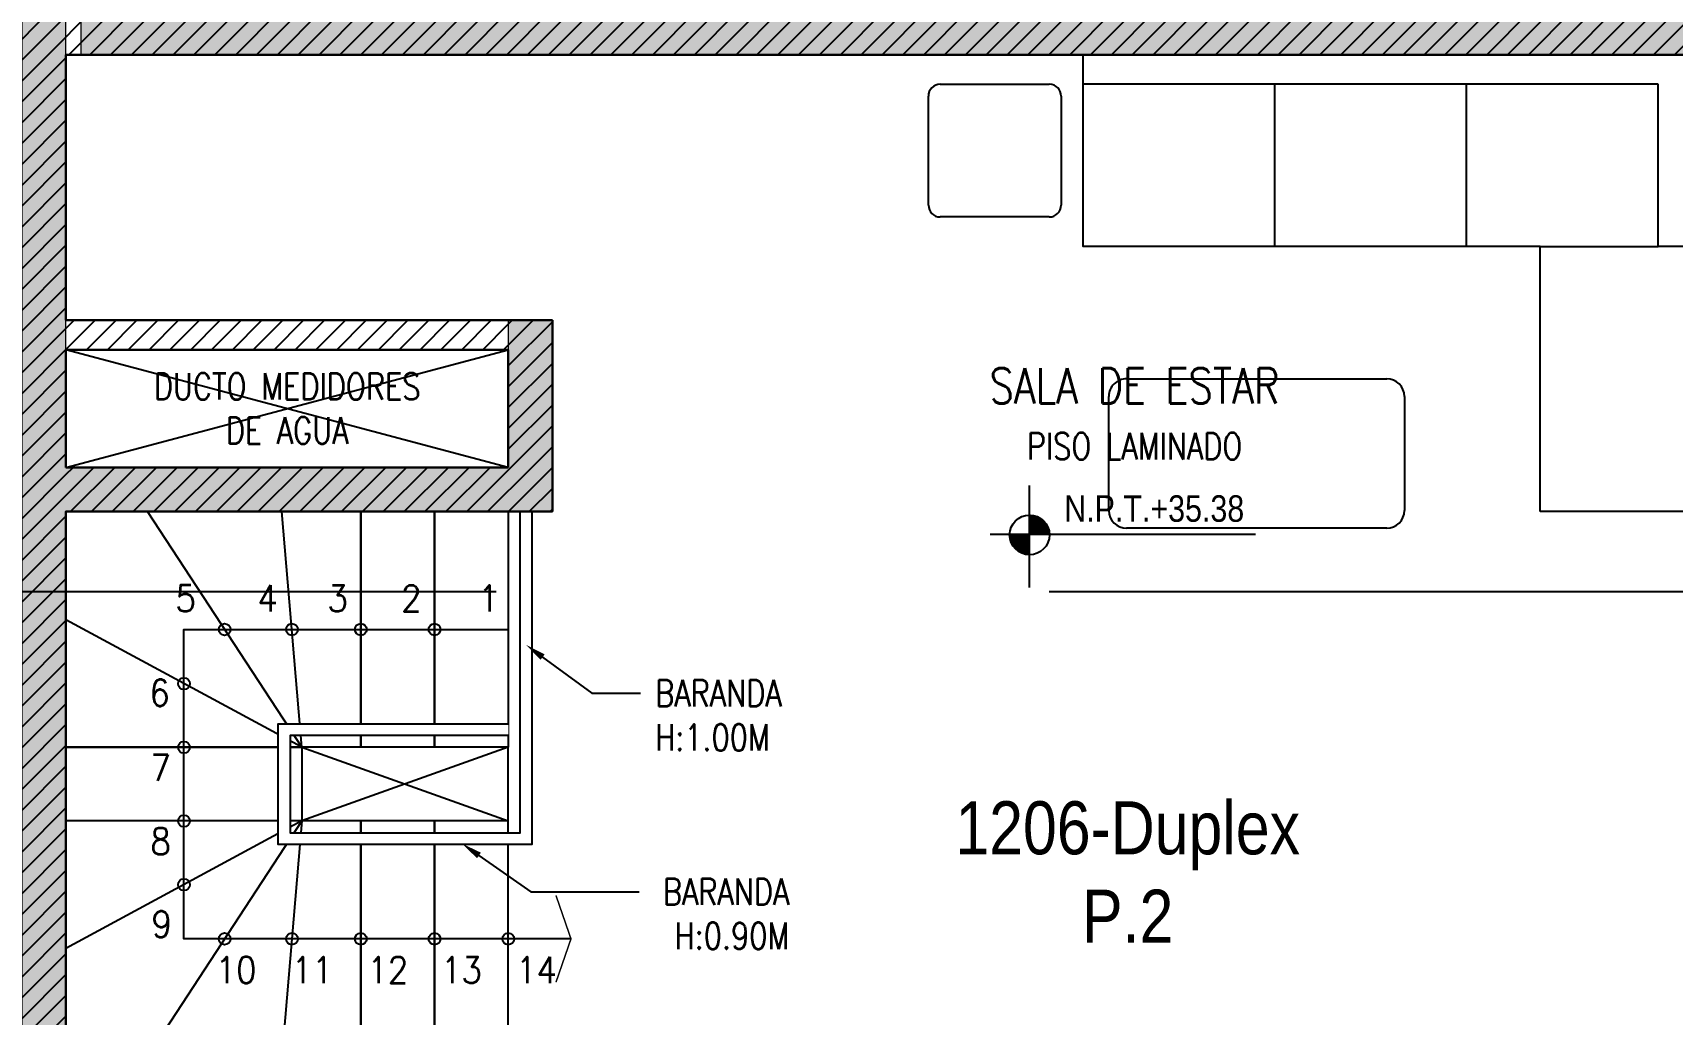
# Model space of a CAD drawing. Header units: millimetres. Extents: x 98 to 155, y -181 to 127.
# Drawn here: x 141.22 to 146.78, y -77.37 to -74.04 of the extents above; entities that cross this region are included whole.
import ezdxf
from ezdxf import colors
from ezdxf.entities.mleader import LeaderData, LeaderLine
from ezdxf.enums import TextEntityAlignment as Align
from ezdxf.math import Vec2, Vec3

# ---------------------------------------------------------------- set-up
doc = ezdxf.new("R2010")
doc.units = ezdxf.units.MM
doc.header["$LTSCALE"] = 15
doc.set_wipeout_variables(frame=1)
for name, pattern in [('CENTER', [2, 1.25, -0.25, 0.25, -0.25]), ('HIDDEN2', [0.1875, 0.125, -0.0625]), ('X-REF_DP_Arquitectura$0$HIDDEN', [0.375, 0.25, -0.125])]:
    doc.linetypes.add(name, pattern=pattern)
doc.layers.get('0').update_dxf_attribs({"color": 250})
for name, color, linetype in [('A-CORTE', 250, 'CENTER'), ('A-LINEAS', 250, 'Continuous'), ('A-MOBILIARIO', 250, 'Continuous'), ('A-MURO BAJO', 250, 'Continuous'), ('A-NIVELES-NPT', 252, 'Continuous'), ('A-NUMERACIONDEP', 251, 'Continuous'), ('A-PROYECCIONES INT.', 250, 'HIDDEN2'), ('A-TEXTO-ACABADO PISO', 250, 'Continuous'), ('A_30_Equipamiento', 250, 'Continuous'), ('A_50_TextoAmbiente', 252, 'Continuous'), ('A_50_TextoIndicaciones', 250, 'Continuous'), ('A_50_Vigas', 250, 'X-REF_DP_Arquitectura$0$HIDDEN'), ('A_60_HatchEstructuras', 250, 'Continuous'), ('MURO CF 60', 250, 'Continuous')]:
    doc.layers.add(name, color=color, linetype=linetype)
doc.layers.add('A-MUROS', color=252, linetype='Continuous', lineweight=30)
doc.layers.add('A_20_Estructuras', color=250, linetype='Continuous', lineweight=18)
doc.styles.add('R80', font='ARIALN.TTF', dxfattribs={"height": 2.03})
doc.styles.add('ROMANS', font='romans.shx', dxfattribs={"width": 0.8})
doc.styles.add('TXT_COTAS', font='romans.shx', dxfattribs={"width": 0.8})
pattern_1 = [(45, (128.667074, -24.63999), (-0.03535534, 0.03535534), [])]

# ---------------------------------------------------------------- blocks, each defined once
blk = doc.blocks.new('EF-P13')
at = {"layer": 'A_60_HatchEstructuras'}
h = blk.add_hatch(color=256, dxfattribs=at)
h.dxf.hatch_style = 1
h.paths.add_polyline_path([(44, -3.25), (42.4, -3.25), (42.4, -3.45), (44, -3.45)])
h.paths.add_polyline_path([(44, -10.4), (42.4, -10.4), (42.4, -10.6), (44, -10.6)])
h.paths.add_polyline_path([(40, -5.3), (38.35, -5.3), (38.35, -3.2999), (38.2, -3.2999), (38.2, -6.85), (38.2, -7), (38.2, -10.5501), (38.35, -10.5501), (38.35, -8.55), (40, -8.55), (40, -7.9009), (39.8499, -7.9009), (39.8499, -8.4), (38.35, -8.4), (38.35, -5.45), (39.8499, -5.45), (39.8499, -5.9491), (40, -5.9491)])
h.paths.add_polyline_path([(45.75, -4.3), (43.85, -4.3), (43.85, -4.45), (45.6, -4.45), (45.6, -6.85), (38.4, -6.85), (38.4, -7), (45.6, -7), (45.6, -9.4), (43.85, -9.4), (43.85, -9.55), (45.75, -9.55)])
at = {"layer": 'A_20_Estructuras'}
for points in [[(40, -5.3), (38.35, -5.3), (38.35, -3.2999), (38.2, -3.2999), (38.2, -6.85), (38.2, -7), (38.2, -10.5501), (38.35, -10.5501), (38.35, -8.55), (40, -8.55), (40, -7.9009), (39.8499, -7.9009), (39.8499, -8.4), (38.35, -8.4), (38.35, -5.45), (39.8499, -5.45), (39.8499, -5.9491), (40, -5.9491)], [(45.75, -4.3), (43.85, -4.3), (43.85, -4.45), (45.6, -4.45), (45.6, -6.85), (38.4, -6.85), (38.4, -7), (45.6, -7), (45.6, -9.4), (43.85, -9.4), (43.85, -9.55), (45.75, -9.55)]]:
    blk.add_lwpolyline(points, close=True, dxfattribs=at)
at = {"layer": 'A_50_Vigas'}
blk.add_line((38.35, -8, 0), (39.85, -8, 0), dxfattribs=at)
blk = doc.blocks.new('_Dot')
at = {"color": 0, "linetype": 'ByBlock', "lineweight": -2}
blk.add_line((-0.5, 0), (-1, 0), dxfattribs=at)
at = {"color": 0, "linetype": 'ByBlock', "const_width": 0.5}
blk.add_lwpolyline([(-0.25, 0, 1), (0.25, 0, 1)], format="xyb", close=True, dxfattribs=at)
blk = doc.blocks.new('TEXTO DUCTOS PT')
at = {"layer": 'A_50_TextoIndicaciones', "insert": (39.1, -8.2), "char_height": 0.09, "width": 1.064578, "attachment_point": 5, "style": 'ROMANS'}
blk.add_mtext('\\pxsm1,qc,t16;DUCTO MEDIDORES DE AGUA', dxfattribs=at)
blk = doc.blocks.new('SIM NIVEL PLANTA')
at = {"linetype": 'Continuous'}
h = blk.add_hatch(dxfattribs=at)
h.set_pattern_fill('_USER', color=256, scale=0.089997, angle=45, style=0, pattern_type=0)
h.set_pattern_definition([(45, (31854.49523, 23864.84028), (-0.06363728001, 0.06363728001), [])])
h.paths.add_polyline_path([(-17.33, 0), (-15.98, 0, 0.409209), (-17.33, 1.33)])
h.paths.add_polyline_path([(-18.68, 0, 0.004279), (-18.68, -0.02, 0.414214), (-17.33, -1.37), (-17.33, 0)])
for p, q in [((-17.33, -3.58), (-17.33, 3.34)), ((-2, 0), (-20, 0))]:
    blk.add_line(p, q)
blk.add_circle((-17.33, -0.02), 1.35, dxfattribs=at)
at = {"style": 'R80'}
blk.add_attdef('N.P.T.+0.00', text='', height=1.8, dxfattribs=at).set_placement((-8.87, 1.77), align=Align.MIDDLE_CENTER)
blk = doc.blocks.new('Cortes-Elev.')
at = {"layer": 'A-CORTE', "linetype": 'CENTER', "ltscale": 0.5}
blk.add_lwpolyline([(-1.966, 27.2284), (51.8601, 27.2284)], dxfattribs=at)
blk = doc.blocks.new('SOFA SEC')
for p, q in [((0, 0.65), (0.1, 0.65)), ((0.1, 0.65), (0.1, 0.1)), ((0.5, 0.65), (0.1, 0.65)), ((0.75, 0.65), (0.75, 0.1)), ((1.4, 0.65), (1.4, 0.1)), ((0.1, 0.1), (2.05, 0.1))]:
    blk.add_line(p, q)
blk.add_lwpolyline([(0.5, 1.55), (0.5, 0.65), (2.05, 0.65), (2.05, 0), (0, 0), (0, 1.55)], close=True)
blk = doc.blocks.new('ESC2')
at = {"layer": 'A-LINEAS', "const_width": 0.005}
blk.add_lwpolyline([(-1.6618, 1.5974), (-1.7127, 1.45), (-1.6618, 1.3026)], dxfattribs=at)
at = {"layer": 'A-LINEAS', "linetype": 'Continuous'}
for centre in [(-1.5, 1.45), (-1.25, 1.45), (-1, 1.45), (-0.7663, 1.45), (-0.5381, 1.45), (-0.4, 1.2662), (-0.4, 1.05), (-0.4001, 0.8), (-0.4, 0.5839), (-0.5381, 0.4)]:
    blk.add_circle(centre, 0.02, dxfattribs=at)
at = {"layer": 'A-MURO BAJO'}
for p, q in [((-1, 1.85), (-1, 1.05)), ((0, 1.85), (-1, 1.85)), ((0, 0.8), (0, 1.85)), ((-1, 1.05), (0, 1.05))]:
    blk.add_line(p, q, dxfattribs=at)
for points in [[(-1.5, 1.05), (-1.25, 1.05), (-1.25, 1.85), (-1.5, 1.85)], [(-1.25, 1.05), (-1, 1.05), (-1, 1.85), (-1.25, 1.85)], [(-1.5, 0.8), (-1.25, 0.8), (-1.25, 0), (-1.5, 0)], [(-1.25, 0.8), (-1, 0.8), (-1, 0), (-1.25, 0)], [(-1, 0.8), (0, 0.8), (0, 0), (-1, 0)]]:
    blk.add_lwpolyline(points, close=True, dxfattribs=at)
for points in [[(-0.8, 1.05), (-0.7326, 1.85)], [(-0.8, 1.05), (-0.2763, 1.85)], [(-0.8, 1.05), (0, 1.4825)], [(-0.0003, 0.8), (-0.8, 0.8), (-0.8, 1.05)], [(-0.8, 0.8), (-0.7326, 0)], [(-0.8, 0.8), (-0.2763, 0)], [(-0.8, 0.8), (0, 0.3675)]]:
    blk.add_lwpolyline(points, dxfattribs=at)
blk.add_wipeout([(-1.54, 0), (-1.58, 0), (-1.58, 1.13), (-0.72, 1.13), (-0.72, 0.72), (-1.5, 0.72), (-1.5, 0.76), (-0.76, 0.76), (-0.76, 1.09), (-1.54, 1.09), (-1.54, 0.9061)]).dxf.layer = 'A_30_Equipamiento'
at = {"layer": 'A-LINEAS', "linetype": 'Continuous'}
blk.add_lwpolyline([(-1.7127, 1.45), (-0.4, 1.45), (-0.4, 0.4), (-1.5, 0.4)], dxfattribs=at)
for centre in [(-1.25, 0.4), (-1, 0.4), (-0.7663, 0.4)]:
    blk.add_circle(centre, 0.02, dxfattribs=at)
at = {"layer": 'A-MURO BAJO'}
blk.add_line((-1.5, 1.05), (-1.5, 0.8), dxfattribs=at)
at = {"layer": 'A-PROYECCIONES INT.'}
blk.add_line((-1.5, 0.8), (-0.8, 1.05), dxfattribs=at)
blk.add_lwpolyline([(-0.8, 0.8), (-1.5, 1.05)], dxfattribs=at)
at = {"layer": 'A_30_Equipamiento'}
for points in [[(-1.58, 0), (-1.58, 1.13), (-0.72, 1.13), (-0.72, 0.72), (-1.5, 0.72)], [(-1.5, 0.76), (-0.76, 0.76), (-0.76, 1.09), (-1.54, 1.09), (-1.54, 0)]]:
    blk.add_lwpolyline(points, dxfattribs=at)
blk = doc.blocks.new('MESITA FLAT 9')
for p, q in [((-0.185, 0), (0.185, 0)), ((-0.225, -0.41), (-0.225, -0.04)), ((0.225, -0.04), (0.225, -0.41)), ((0.185, -0.45), (-0.185, -0.45))]:
    blk.add_line(p, q)
for centre, start, end in [((-0.185, -0.04), 90, 180), ((0.185, -0.04), 360, 90), ((-0.1853, -0.41), 180, 270), ((0.185, -0.41), 270, 0)]:
    blk.add_arc(centre, 0.04, start, end)
blk = doc.blocks.new('MESA CENTRO')
for p, q in [((-0.1937, 0), (0.1937, 0)), ((-0.2537, -0.9421), (-0.2537, -0.06)), ((0.2537, -0.06), (0.2537, -0.9421)), ((0.1937, -1.0021), (-0.1937, -1.0021))]:
    blk.add_line(p, q)
for centre, start, end in [((-0.1937, -0.06), 90, 180), ((0.1937, -0.06), 0, 90), ((-0.1937, -0.9421), 180, 270), ((0.1937, -0.9421), 270, 0)]:
    blk.add_arc(centre, 0.06, start, end)

msp = doc.modelspace()

# ---------------------------------------------------------------- hatches: boundary and pattern name
at = {"layer": 'MURO CF 60'}
h = msp.add_hatch(dxfattribs=at)
h.set_pattern_fill('_USER', color=256, scale=0.05, angle=45, pattern_type=0)
h.set_pattern_definition(pattern_1)
h.paths.add_polyline_path([(132.3871, -73.9647), (148.7371, -73.9647), (148.7371, -74.1147), (132.3871, -74.1147)])
h = msp.add_hatch(dxfattribs=at)
h.set_pattern_fill('_USER', color=256, scale=0.05, angle=45, pattern_type=0)
h.set_pattern_definition(pattern_1)
h.paths.add_polyline_path([(141.3371, -75.0156), (142.8371, -75.0156), (142.837, -75.1156), (141.3371, -75.1156)])
h = msp.add_hatch(dxfattribs=at)
h.set_pattern_fill('_USER', color=256, scale=0.05, angle=45, pattern_type=0)
h.set_pattern_definition(pattern_1)
h.paths.add_polyline_path([(142.837, -75.0156), (142.9871, -75.0156), (142.9871, -75.5148), (142.837, -75.5147)])

# ---------------------------------------------------------------- linework, layer by layer
for p, q in [((141.3371, -75.5156), (142.8371, -75.1156)), ((142.837, -75.5156), (141.3371, -75.1156))]:
    msp.add_line(p, q)
at = {"layer": 'A-MUROS'}
for p, q in [((146.8371, -74.1147), (141.3371, -74.1147)), ((141.3371, -74.1147), (141.3371, -75.0156)), ((141.3371, -75.0156), (142.9871, -75.0156)), ((141.3371, -75.1156), (141.3371, -75.5147)), ((141.3371, -75.1156), (142.837, -75.1156)), ((142.837, -75.1156), (142.837, -75.5147)), ((141.3371, -75.5147), (142.837, -75.5147))]:
    msp.add_line(p, q, dxfattribs=at)
at = {"layer": 'A-PROYECCIONES INT.'}
for p, q in [((141.3371, -75.5147), (142.837, -75.1156)), ((142.837, -75.5147), (141.3371, -75.1156))]:
    msp.add_line(p, q, dxfattribs=at)

# ---------------------------------------------------------------- block references
msp.add_blockref('EF-P13', (102.9871, -67.115))
at = {"layer": 'A-MOBILIARIO'}
for name, p, rotation in [('SOFA SEC', (146.8371, -74.1147), 179.9995671478981), ('MESITA FLAT 9', (144.4871, -74.6647), 179.9999175160668), ('MESA CENTRO', (145.8762, -75.4674, 0), 269.9999774208881)]:
    msp.add_blockref(name, p, dxfattribs=dict(at, rotation=rotation))
at = {"layer": 'A-NIVELES-NPT', "xscale": 0.05, "yscale": 0.05, "zscale": 0.05}
msp.add_blockref('SIM NIVEL PLANTA', (145.4714, -75.7428, 0), dxfattribs=at).add_auto_attribs({'N.P.T.+0.00': 'N.P.T.+35.38'})
at = {"layer": 'A_50_TextoIndicaciones'}
msp.add_blockref('TEXTO DUCTOS PT', (102.9871, -67.1147), dxfattribs=at)

# ---------------------------------------------------------------- texts
at = {"layer": 'A-TEXTO-ACABADO PISO', "insert": (144.9611, -75.3978), "char_height": 0.09, "attachment_point": 2, "style": 'ROMANS'}
msp.add_mtext_dynamic_manual_height_columns('PISO LAMINADO', width=1.20225, gutter_width=12.5, heights=[0], dxfattribs=at)
at = {"layer": 'A_50_TextoAmbiente', "style": 'ROMANS', "width": 0.8}
msp.add_text('SALA DE ESTAR', height=0.12, dxfattribs=at).set_placement((144.9611, -75.2978), align=Align.CENTER)

# ---------------------------------------------------------------- leaders
at = {"layer": 'A-NUMERACIONDEP'}
ml = msp.add_multileader_mtext('Standard', dxfattribs=at)
ml.set_content('1206-Duplex P.2', color=256, style='R80')
ml.set_leader_properties(color=256)
ml.set_arrow_properties(name='DOT')
ml.build(insert=Vec2(0, 0))
ml.multileader.update_dxf_attribs({"leader_type": 0, "has_text_frame": 1, "text_left_attachment_type": 2, "text_right_attachment_type": 2, "dogleg_length": 0.36, "arrow_head_size": 0.06, "scale": 0.06})
ctx = ml.context
ctx.base_point, ctx.scale, ctx.char_height, ctx.arrow_head_size, ctx.landing_gap_size, ctx.plane_origin = Vec3(144.1264, -76.7631), 0.06, 0.18, 0.06, 0.06, Vec3(145.8895, -76.7675)
ctx.left_attachment, ctx.right_attachment, ctx.text_align_type = 2, 2, 1
notes = []
notes.append((ctx, [(0, (1, 1, 0), (144.0347, -76.7631), (1, 0), 0.0917, [(0, [(143.7482, -76.4142)], 0, [])])]))
ctx.mtext.insert, ctx.mtext.rotation, ctx.mtext.width, ctx.mtext.alignment, ctx.mtext.flow_direction = Vec3(144.9379, -76.6478), 6.283185, 1.592085, 2, 5
for ctx, leaders in notes:
    for number, flags, end, landing, length, lines in leaders:
        leader = LeaderData()
        leader.index, (leader.has_last_leader_line, leader.has_dogleg_vector, leader.attachment_direction) = number, flags
        leader.last_leader_point, leader.dogleg_vector, leader.dogleg_length = Vec3(end), Vec3(landing), length
        for number, points, colour, breaks in lines:
            line = LeaderLine()
            line.index, line.vertices, line.color, line.breaks = number, Vec3.list(points), colors.encode_raw_color(colour), breaks
            leader.lines.append(line)
        ctx.leaders.append(leader)

# ---------------------------------------------------------------- next in the draw order: block references
at = {"rotation": 180}
msp.add_blockref('ESC2', (141.3371, -75.6647), dxfattribs=at)

# ---------------------------------------------------------------- next in the draw order: hatches: boundary and pattern name
at = {"layer": 'MURO CF 60'}
h = msp.add_hatch(dxfattribs=at)
h.set_pattern_fill('_USER', color=256, scale=0.05, angle=45, pattern_type=0)
h.set_pattern_definition(pattern_1)
h.paths.add_polyline_path([(141.1872, -80.4397), (141.3372, -80.4397), (141.3371, -74.1147), (141.1871, -74.1147)])
h = msp.add_hatch(dxfattribs=at)
h.set_pattern_fill('_USER', color=256, scale=0.05, angle=45, pattern_type=0)
h.set_pattern_definition(pattern_1)
h.paths.add_polyline_path([(141.3371, -75.5148), (142.9871, -75.5148), (142.9871, -75.6648), (141.3371, -75.6648)])

# ---------------------------------------------------------------- next in the draw order: linework, layer by layer
at = {"layer": 'A-MUROS'}
for p, q in [((142.9871, -75.0156), (142.9871, -75.6647)), ((141.3371, -77.5148), (141.3371, -75.6647)), ((141.3371, -75.6647), (142.9871, -75.6647))]:
    msp.add_line(p, q, dxfattribs=at)

# ---------------------------------------------------------------- next in the draw order: block references
at = {"layer": 'A-CORTE'}
msp.add_blockref('Cortes-Elev.', (101.6371, -103.1647), dxfattribs=at)

# ---------------------------------------------------------------- next in the draw order: texts
at = {"layer": 'A_50_TextoIndicaciones', "style": 'ROMANS', "width": 0.9}
for s, p in [('5', (141.7086, -76.0043)), ('4', (141.986, -76.0043)), ('3', (142.2236, -76.0043)), ('2', (142.4736, -76.0043)), ('1', (142.7352, -76.0043)), ('6', (141.6197, -76.3247)), ('7', (141.6236, -76.5788)), ('8', (141.6236, -76.8286))]:
    msp.add_text(s, height=0.09, dxfattribs=at).set_placement(p)
msp.add_text('9', height=0.09, rotation=360, dxfattribs=at).set_placement((141.6274, -77.11))
for s, p in [('10', (141.9831, -77.2653)), ('11', (142.2413, -77.2653)), ('12', (142.4981, -77.2653)), ('13', (142.7481, -77.2653)), ('14', (143.002, -77.2653))]:
    msp.add_text(s, height=0.09, rotation=360, dxfattribs=at).set_placement(p, align=Align.RIGHT)

# ---------------------------------------------------------------- next in the draw order: leaders
at = {"layer": 'A_50_TextoIndicaciones'}
ml = msp.add_multileader_mtext('Standard', dxfattribs=at)
ml.set_content('\\pxsm1,ql;BARANDA \\P\\pt16;H:1.00M', color=256, style='TXT_COTAS')
ml.set_leader_properties(color=256)
ml.build(insert=Vec2(0, 0))
ml.multileader.update_dxf_attribs({"dogleg_length": 0.05, "arrow_head_size": 0.07})
ctx = ml.context
ctx.base_point, ctx.char_height, ctx.arrow_head_size, ctx.landing_gap_size, ctx.plane_origin, ctx.plane_x_axis, ctx.plane_y_axis = Vec3(143.2852, -76.281), 0.09, 0.07, 0.05, Vec3(143.068, -75.8402), Vec3(1, 0.000005), Vec3(-0.000005, 1)
notes = []
notes.append((ctx, [(0, (1, 1, 0), (143.12, -76.281), (1, 0.000005), 0.1652, [(0, [(142.8972, -76.1169)], 0, [])])]))
ctx.mtext.insert, ctx.mtext.text_direction, ctx.mtext.rotation, ctx.mtext.width, ctx.mtext.defined_height, ctx.mtext.flow_direction = Vec3(143.3352, -76.236), Vec3(1, 0.000005), 0.000005, 1.149951, 0.8046, 5
ml = msp.add_multileader_mtext('Standard', dxfattribs=at)
ml.set_content('\\pxsm1;BARANDA \\P\\pt16;H:0.90M', color=256, style='TXT_COTAS')
ml.set_leader_properties(color=256)
ml.build(insert=Vec2(0, 0))
ml.multileader.update_dxf_attribs({"dogleg_length": 0.05, "arrow_head_size": 0.07})
ctx = ml.context
ctx.base_point, ctx.char_height, ctx.arrow_head_size, ctx.landing_gap_size, ctx.plane_origin, ctx.plane_x_axis, ctx.plane_y_axis = Vec3(143.2807, -76.9547), 0.09, 0.07, 0.05, Vec3(144.4838, -76.9027), Vec3(1, -0.000005), Vec3(0.000005, 1)
ctx.text_align_type = 2
notes.append((ctx, [(1, (1, 1, 0), (142.914, -76.9547), (1, -0.000005), 0.3666, [(0, [(142.6803, -76.7915)], 0, [])])]))
ctx.mtext.insert, ctx.mtext.text_direction, ctx.mtext.rotation, ctx.mtext.width, ctx.mtext.defined_height, ctx.mtext.alignment, ctx.mtext.flow_direction = Vec3(143.7901, -76.9097), Vec3(1, -0.000005), 6.283181, 1.149951, 0.8046, 3, 5
for ctx, leaders in notes:
    for number, flags, end, landing, length, lines in leaders:
        leader = LeaderData()
        leader.index, (leader.has_last_leader_line, leader.has_dogleg_vector, leader.attachment_direction) = number, flags
        leader.last_leader_point, leader.dogleg_vector, leader.dogleg_length = Vec3(end), Vec3(landing), length
        for number, points, colour, breaks in lines:
            line = LeaderLine()
            line.index, line.vertices, line.color, line.breaks = number, Vec3.list(points), colors.encode_raw_color(colour), breaks
            leader.lines.append(line)
        ctx.leaders.append(leader)

doc.saveas('drawing.dxf')
